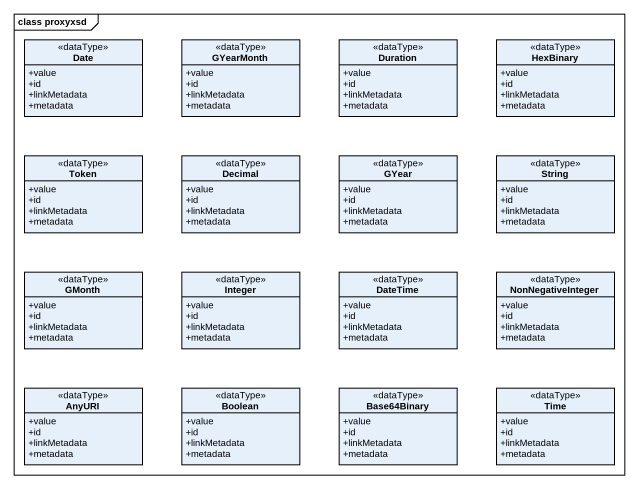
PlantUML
@startuml
mainframe class proxyxsd
hide circle
hide empty members
skinparam classAttributeIconSize 0
class Date <<dataType>> {
  +value
  +id
  +linkMetadata
  +metadata
}
class GYearMonth <<dataType>> {
  +value
  +id
  +linkMetadata
  +metadata
}
class Duration <<dataType>> {
  +value
  +id
  +linkMetadata
  +metadata
}
class HexBinary <<dataType>> {
  +value
  +id
  +linkMetadata
  +metadata
}
class Token <<dataType>> {
  +value
  +id
  +linkMetadata
  +metadata
}
class Decimal <<dataType>> {
  +value
  +id
  +linkMetadata
  +metadata
}
class GYear <<dataType>> {
  +value
  +id
  +linkMetadata
  +metadata
}
class String <<dataType>> {
  +value
  +id
  +linkMetadata
  +metadata
}
class GMonth <<dataType>> {
  +value
  +id
  +linkMetadata
  +metadata
}
class Integer <<dataType>> {
  +value
  +id
  +linkMetadata
  +metadata
}
class DateTime <<dataType>> {
  +value
  +id
  +linkMetadata
  +metadata
}
class NonNegativeInteger <<dataType>> {
  +value
  +id
  +linkMetadata
  +metadata
}
class AnyURI <<dataType>> {
  +value
  +id
  +linkMetadata
  +metadata
}
class Boolean <<dataType>> {
  +value
  +id
  +linkMetadata
  +metadata
}
class Base64Binary <<dataType>> {
  +value
  +id
  +linkMetadata
  +metadata
}
class Time <<dataType>> {
  +value
  +id
  +linkMetadata
  +metadata
}
@enduml
